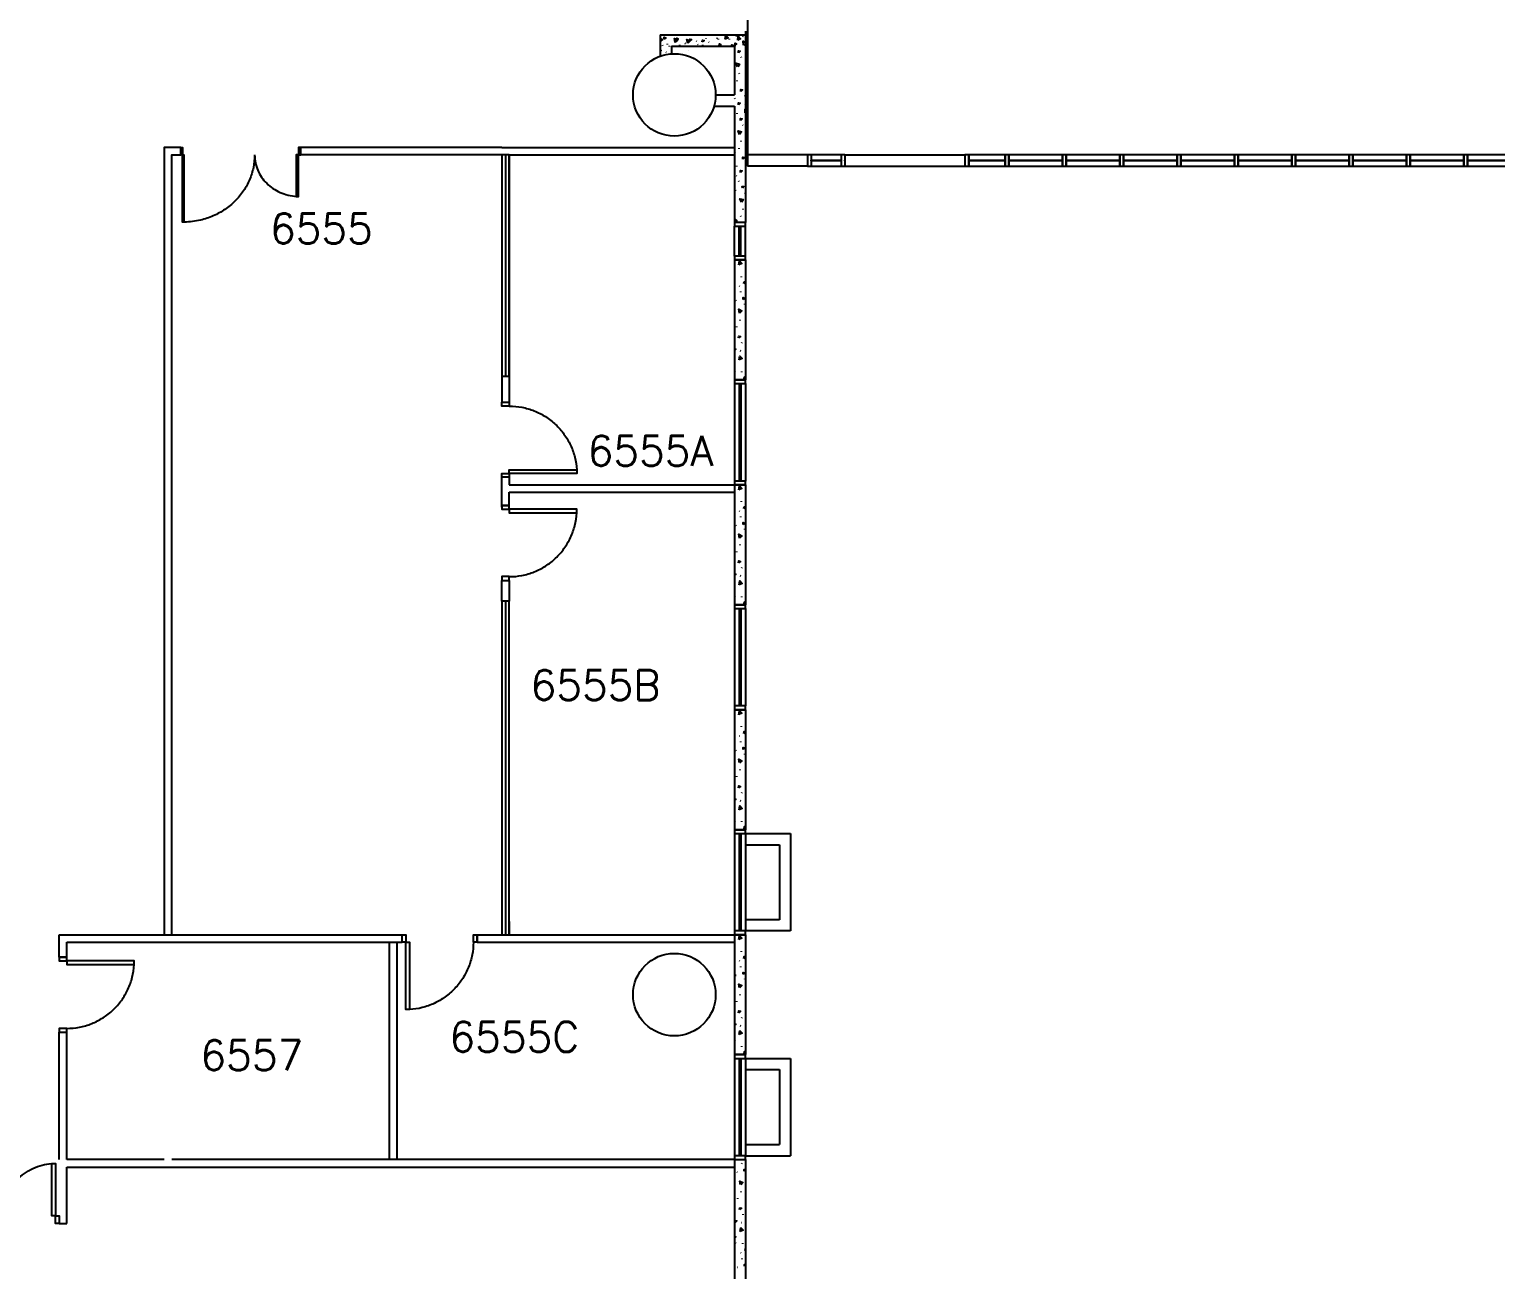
# Model space of a CAD drawing. Header units: millimetres. Extents: x -68474 to 336700, y -113450 to 53663.
# Drawn here: x 189401 to 208950, y 3132 to 19675 of the extents above; entities that cross this region are included whole.
import ezdxf

# ---------------------------------------------------------------- set-up
doc = ezdxf.new("R2010")
doc.units = ezdxf.units.MM
doc.header["$LTSCALE"] = 1000
for name, color, linetype in [('-8', 1, 'Continuous'), ('6', 7, 'Continuous'), ('S3148a$0$-3', 7, 'Continuous'), ('S3148a$0$-5', 7, 'Continuous'), ('S3148a$0$-6', 7, 'Continuous'), ('S3148a$0$-8', 1, 'Continuous'), ('S3148a$0$20', 7, 'Continuous'), ('S3148a$0$23', 7, 'Continuous'), ('S3148a$0$8', 7, 'Continuous'), ('S3148a$0$ROOM-NO', 4, 'Continuous')]:
    doc.layers.add(name, color=color, linetype=linetype)
doc.styles.add('S3148a$0$STANDARD', font='SIMPLEX')

# ---------------------------------------------------------------- blocks, each defined once
blk = doc.blocks.new('D85')
at = {"layer": '6', "color": 7, "linetype": 'Continuous'}
for points in [[(-950, 100), (-900, 100), (-900, 1000), (-950, 1000)], [(-950, 100), (-1000, 100), (-1000, 0), (-950, 0)], [(0, 100), (-50, 100), (-50, 0), (0, 0)]]:
    blk.add_lwpolyline(points, close=True, dxfattribs=at)
blk.add_lwpolyline([(-50, 100, 0.047439), (-66, 269, 0.047417), (-114, 432, 0.047376), (-191, 583, 0.047322), (-296, 717, 0.047262), (-424, 829, 0.047206), (-571, 916, 0.04716), (-732, 973, 0.047132), (-900, 999, 0.047132)], format="xyb", dxfattribs=at)

msp = doc.modelspace()

# ---------------------------------------------------------------- linework, layer by layer
at = {"layer": '-8', "linetype": 'Continuous'}
for p, q in [((195700, 18100), (192990.7, 18100)), ((195700, 18000), (192990.7, 18000)), ((195700, 18100), (198800, 18100)), ((195750, 18000), (195750, 15050)), ((195800, 18000), (195800, 14700)), ((195800, 18000), (198800, 18000)), ((195700, 16900), (195700, 14700)), ((195700, 13500), (195700, 13700)), ((195800, 13700), (195800, 13600)), ((195700, 13300), (195700, 13500)), ((195800, 13600), (198800, 13600)), ((195800, 13500), (198800, 13500)), ((195800, 13300), (195800, 13500)), ((195700, 13325), (195800, 13325)), ((195700, 12325), (195800, 12325)), ((195750, 12050), (195750, 7600)), ((195700, 7775), (195700, 7600)), ((195800, 7775), (195800, 7600)), ((189800, 7600), (194370.6, 7600)), ((189800, 7300), (189800, 7600)), ((189900, 7500), (194370.6, 7500)), ((189900, 7300), (189900, 7500)), ((194200, 7500), (194200, 4600)), ((194200, 7500), (194200, 4600)), ((194300, 7500), (194300, 4600)), ((194370.6, 7500), (194370.6, 7600)), ((195370.6, 7600), (195700, 7600)), ((195370.6, 7500), (195370.6, 7600)), ((195370.6, 7500), (198800, 7500)), ((195800, 7600), (198800, 7600)), ((189800, 7300), (189900, 7300)), ((189800, 6300), (189900, 6300)), ((189800, 4600), (189800, 6300)), ((189900, 4600), (189900, 6300))]:
    msp.add_line(p, q, dxfattribs=at)
msp.add_lwpolyline([(191300, 7600), (191300, 18000), (191421.4, 18000), (191421.4, 18100), (191200, 18100), (191200, 7600)], dxfattribs=at)
for points in [[(191442.1, 18000), (191421.4, 18000), (191421.4, 18100), (191442.1, 18100)], [(191442.1, 18000), (191462.8, 18000), (191462.8, 17102.5), (191442.1, 17102.5)], [(192990.7, 18000), (192960, 18000), (192960, 17447.1), (192990.7, 17447.1)], [(192990.7, 18000), (193021.4, 18000), (193021.4, 18100), (192990.7, 18100)], [(195800, 18000), (195700, 18000), (195700, 15050), (195800, 15050)], [(195700, 12325), (195800, 12325), (195800, 12050), (195700, 12050)], [(195800, 12050), (195700, 12050), (195700, 7600), (195800, 7600)]]:
    msp.add_lwpolyline(points, close=True, dxfattribs=at)
for points in [[(192404.8, 18000, -0.0503427), (192387.8, 17831.9, -0.049836), (192337.4, 17669.7, -0.0489199), (192255.4, 17519.1, -0.047758), (192144.7, 17385.5, -0.0465368), (192009.2, 17273.6, -0.0454272), (191853.6, 17187.2, -0.0445632), (191683.5, 17129.5, -0.0366005), (191467.7, 17102.5, -0.0440355)], [(192404.8, 18000, 0.0503427), (192415.2, 17896.3, 0.049836), (192446.3, 17796.3, 0.0489199), (192496.9, 17703.5, 0.047758), (192565.1, 17621.1, 0.0465368), (192648.7, 17552.1, 0.0454272), (192744.6, 17498.9, 0.0445632), (192849.5, 17463.3, 0.041246), (192967.3, 17446.6, 0.0440355)]]:
    msp.add_lwpolyline(points, format="xyb", dxfattribs=at)
for p, q in [((199825, 18000), (199825, 17850)), ((200225, 18000), (200225, 17850)), ((199825, 17920), (199825, 17930))]:
    msp.add_line(p, q)
at = {"layer": 'S3148a$0$-3', "linetype": 'Continuous'}
for p, q in [((197810, 19600), (198950, 19600)), ((197810, 19600), (197810, 19316.1)), ((198875, 19600), (198950, 19600)), ((198950, 19600), (198950, 17100)), ((197960, 19450), (197960, 19348.5)), ((197960, 19450), (198800, 19450)), ((198800, 19450), (198800, 18800)), ((198550, 18800), (198800, 18800)), ((198529.2, 18650), (198800, 18650)), ((198800, 18650), (198800, 17100)), ((199775, 18000), (198975, 18000)), ((198975, 17850), (198975, 18000)), ((199775, 18000), (199775, 17850)), ((199775, 18000), (199775, 17850)), ((200275, 18000), (201875, 18000)), ((200275, 18000), (200275, 17850)), ((200275, 18000), (200275, 17850)), ((201875, 18000), (201875, 17850)), ((199775, 17850), (198975, 17850)), ((200275, 17920), (200275, 17930)), ((200275, 17850), (201875, 17850)), ((198950, 17100), (198800, 17100)), ((198950, 16600), (198800, 16600)), ((198800, 16600), (198800, 15000)), ((198950, 16600), (198950, 15000)), ((198800, 15000), (198950, 15000)), ((198950, 13600), (198800, 13600)), ((198800, 13600), (198800, 12000)), ((198950, 13600), (198950, 12000)), ((198800, 12000), (198950, 12000)), ((198950, 10600), (198800, 10600)), ((198800, 10600), (198800, 9000)), ((198950, 10600), (198950, 9000)), ((198800, 9000), (198950, 9000)), ((198950, 7600), (198800, 7600)), ((198800, 7600), (198800, 6000)), ((198950, 7600), (198950, 6000)), ((198800, 6000), (198950, 6000)), ((198800, 4600), (198950, 4600)), ((198800, 4600), (198800, 3000)), ((198950, 4600), (198950, 3000))]:
    msp.add_line(p, q, dxfattribs=at)
msp.add_lwpolyline([(198913.2, 17944.1), (198911.4, 17968.7), (198933.4, 17966), (198913.2, 17944.1)], dxfattribs=at)
for centre in [(198000, 18800), (198000, 6800)]:
    msp.add_circle(centre, 550, dxfattribs=at)
at = {"layer": 'S3148a$0$-5', "linetype": 'Continuous'}
for p, q in [((198800, 16650), (198800, 17050)), ((198862.5, 16650), (198862.5, 17050)), ((198862.5, 17030), (198887.5, 17030)), ((198887.5, 16650), (198887.5, 17050)), ((198950, 16650), (198950, 17050)), ((198862.5, 16670), (198887.5, 16670)), ((198800, 14950), (198800, 13650)), ((198862.5, 14950), (198862.5, 13650)), ((198887.5, 14930), (198862.5, 14930)), ((198887.5, 14950), (198887.5, 13650)), ((198950, 14950), (198950, 13650)), ((198887.5, 13670), (198862.5, 13670)), ((198800, 11950), (198800, 10650)), ((198862.5, 11950), (198862.5, 10650)), ((198887.5, 11930), (198862.5, 11930)), ((198887.5, 11950), (198887.5, 10650)), ((198950, 11950), (198950, 10650)), ((198887.5, 10670), (198862.5, 10670)), ((198800, 8950), (198800, 7650)), ((198862.5, 8950), (198862.5, 7650)), ((198887.5, 8930), (198862.5, 8930)), ((198887.5, 8950), (198887.5, 7650)), ((198950, 8950), (198950, 7650)), ((198887.5, 7670), (198862.5, 7670)), ((198800, 5950), (198800, 4650)), ((198862.5, 5950), (198862.5, 4650)), ((198887.5, 5930), (198862.5, 5930)), ((198887.5, 5950), (198887.5, 4650)), ((198950, 5950), (198950, 4650)), ((198887.5, 4670), (198862.5, 4670))]:
    msp.add_line(p, q, dxfattribs=at)
for points in [[(198800, 17100), (198800, 17050), (198950, 17050), (198950, 17100)], [(198800, 16650), (198800, 16600), (198950, 16600), (198950, 16650)], [(198950, 14950), (198950, 15000), (198800, 15000), (198800, 14950)], [(198950, 13600), (198950, 13650), (198800, 13650), (198800, 13600)], [(198950, 11950), (198950, 12000), (198800, 12000), (198800, 11950)], [(198950, 10600), (198950, 10650), (198800, 10650), (198800, 10600)], [(198950, 8950), (198950, 9000), (198800, 9000), (198800, 8950)], [(198950, 7600), (198950, 7650), (198800, 7650), (198800, 7600)], [(198950, 5950), (198950, 6000), (198800, 6000), (198800, 5950)], [(198950, 4600), (198950, 4650), (198800, 4650), (198800, 4600)]]:
    msp.add_lwpolyline(points, close=True, dxfattribs=at)
at = {"layer": 'S3148a$0$-6', "linetype": 'Continuous'}
msp.add_lwpolyline([(189050, 3850, -0.0468097), (189062.3, 3980.8, -0.0468413), (189098.7, 4107, -0.0469001), (189157.9, 4224.2, -0.0469782), (189237.8, 4328.1, -0.0470647), (189335.7, 4415.2, -0.0471476), (189448.1, 4482.4, -0.0472151), (189570.9, 4527.3, -0.0472578), (189700, 4548.3, -0.0472578)], format="xyb", dxfattribs=at)
for points in [[(189750, 3850), (189700, 3850), (189700, 4550), (189750, 4550)], [(189750, 3850), (189800, 3850), (189800, 3750), (189750, 3750)]]:
    msp.add_lwpolyline(points, close=True, dxfattribs=at)
at = {"layer": 'S3148a$0$-8', "linetype": 'Continuous'}
for p, q in [((198950, 19650), (198950, 19600)), ((198950, 8950), (199550, 8950)), ((198950, 8800), (199400, 8800)), ((199400, 8800), (199400, 7800)), ((199550, 8950), (199550, 7650)), ((199400, 7800), (198950, 7800)), ((199550, 7650), (198950, 7650)), ((198950, 5950), (199550, 5950)), ((199550, 5950), (199550, 4650)), ((198950, 5800), (199400, 5800)), ((199400, 5800), (199400, 4800)), ((198950, 4800), (199400, 4800)), ((191200, 4600), (189900, 4600)), ((189900, 3750), (189900, 4500)), ((189900, 4500), (198800, 4500)), ((198800, 4600), (191300, 4600)), ((194300, 4500), (198800, 4500)), ((198950, 4650), (199550, 4650)), ((189800, 3750), (189900, 3750))]:
    msp.add_line(p, q, dxfattribs=at)
at = {"layer": 'S3148a$0$20', "linetype": 'Continuous'}
for p, q in [((198338.4, 19594.4), (198338.8, 19600)), ((198422.9, 19550.4), (198423.5, 19559.1)), ((198569.6, 19552.2), (198570.3, 19560.9)), ((198906.7, 19592.6), (198911.8, 19588.8)), ((198915.1, 19587.6), (198920.8, 19584.7)), ((198949.2, 19599.2), (198949.3, 19600)), ((197837.9, 19462.4), (197841.5, 19455.2)), ((197885.9, 19373.4), (197891, 19369.6)), ((197907.6, 19472.5), (197908.2, 19481.2)), ((197934.3, 19447.4), (197934.9, 19456.1)), ((198073.6, 19459.3), (198074.2, 19468)), ((198141.6, 19490.6), (198146.8, 19486.8)), ((198185.3, 19398.8), (198185.3, 19398.9)), ((198290, 19520.5), (198295.1, 19516.7)), ((198307.6, 19477.4), (198312.7, 19473.6)), ((198378.9, 19461), (198379.5, 19469.7)), ((198455.9, 19507.3), (198461, 19503.5)), ((198545, 19450), (198545.4, 19456.5)), ((198588.8, 19537.2), (198589.4, 19545.9)), ((198735.6, 19539), (198736.2, 19547.7)), ((198812.6, 19452.3), (198811.7, 19461)), ((198950, 19483.7), (198921.9, 19464.1)), ((198885.5, 19306.8), (198890.2, 19300.3)), ((198839.3, 18985.1), (198838.4, 18993.8)), ((198867.1, 19080.8), (198866.2, 19089.5)), ((198944.4, 18785.3), (198943.5, 18794)), ((198800, 18628.4), (198805.1, 18625.9)), ((198809.3, 18749.4), (198808.4, 18758.1)), ((198940.2, 18684), (198945.9, 18681.2)), ((198837.8, 18548.7), (198836.8, 18557.5)), ((198910.6, 18403.2), (198915.4, 18396.8)), ((198950, 18562.7), (198947, 18560.6)), ((198892.3, 18177.3), (198891.4, 18186)), ((198864.5, 18081.6), (198863.6, 18090.3)), ((198834.5, 17845.8), (198833.5, 17854.5)), ((198824.5, 17725.2), (198830.2, 17722.4)), ((198862.9, 17645.2), (198862, 17653.9)), ((198815.4, 17528.6), (198821.1, 17525.7)), ((198935.7, 17499.7), (198940.5, 17493.2)), ((198917.4, 17273.7), (198916.5, 17282.4)), ((198889.6, 17178), (198888.7, 17186.7)), ((198800, 16381.9), (198801.5, 16378.8)), ((198863.5, 16253.9), (198868.7, 16250.1)), ((198894.3, 16370.9), (198894.9, 16379.6)), ((198950, 16300.8), (198927.9, 16283.9)), ((198820.4, 16061.8), (198825.6, 16058)), ((198887.5, 16168.4), (198888.1, 16177.1)), ((198933.9, 16012.4), (198937.5, 16005.2)), ((198832.7, 15703.6), (198833.3, 15712.4)), ((198876.7, 15793), (198877.3, 15801.8)), ((198901.5, 15488.6), (198902.1, 15497.4)), ((198879.7, 15389.6), (198884.9, 15385.8)), ((198801.8, 15118.2), (198805.4, 15111)), ((198898.1, 15103.1), (198898.7, 15111.9)), ((198950, 15030.1), (198931.7, 15016.1)), ((198800, 13381.9), (198801.5, 13378.8)), ((198894.3, 13370.9), (198894.9, 13379.6)), ((198950, 13300.8), (198927.9, 13283.9)), ((198863.5, 13253.9), (198868.7, 13250.1)), ((198887.5, 13168.4), (198888.1, 13177.1)), ((198820.4, 13061.8), (198825.6, 13058)), ((198933.9, 13012.4), (198937.5, 13005.2)), ((198832.7, 12703.6), (198833.3, 12712.4)), ((198876.7, 12793), (198877.3, 12801.8)), ((198879.7, 12389.6), (198884.9, 12385.8)), ((198901.5, 12488.6), (198902.1, 12497.4)), ((198801.8, 12118.2), (198805.4, 12111)), ((198898.1, 12103.1), (198898.7, 12111.9)), ((198950, 12030.1), (198931.7, 12016.1)), ((198800, 10381.9), (198801.5, 10378.8)), ((198894.3, 10370.9), (198894.9, 10379.6)), ((198863.5, 10253.9), (198868.7, 10250.1)), ((198887.5, 10168.4), (198888.1, 10177.1)), ((198950, 10300.8), (198927.9, 10283.9)), ((198820.4, 10061.8), (198825.6, 10058)), ((198933.9, 10012.4), (198937.5, 10005.2)), ((198876.7, 9793), (198877.3, 9801.8)), ((198832.7, 9703.6), (198833.3, 9712.4)), ((198879.7, 9389.6), (198884.9, 9385.8)), ((198901.5, 9488.6), (198902.1, 9497.4)), ((198801.8, 9118.2), (198805.4, 9111)), ((198898.1, 9103.1), (198898.7, 9111.9)), ((198950, 9030.1), (198931.7, 9016.1)), ((198800, 7381.9), (198801.5, 7378.8)), ((198863.5, 7253.9), (198868.7, 7250.1)), ((198894.3, 7370.9), (198894.9, 7379.6)), ((198950, 7300.8), (198927.9, 7283.9)), ((198820.4, 7061.8), (198825.6, 7058)), ((198887.5, 7168.4), (198888.1, 7177.1)), ((198933.9, 7012.4), (198937.5, 7005.2)), ((198832.7, 6703.6), (198833.3, 6712.4)), ((198876.7, 6793), (198877.3, 6801.8)), ((198901.5, 6488.6), (198902.1, 6497.4)), ((198879.7, 6389.6), (198884.9, 6385.8)), ((198801.8, 6118.2), (198805.4, 6111)), ((198898.1, 6103.1), (198898.7, 6111.9)), ((198950, 6030.1), (198931.7, 6016.1)), ((198901.5, 4541.9), (198902.1, 4550.6)), ((198834.5, 4435.3), (198839.6, 4431.5)), ((198950, 4460.8), (198930, 4445.5)), ((198948, 4386), (198950, 4381.9)), ((198890.7, 4166.6), (198891.3, 4175.3)), ((198846.7, 4077.2), (198847.3, 4085.9)), ((198893.7, 3763.2), (198898.9, 3759.4)), ((198915.5, 3862.2), (198916.1, 3870.9)), ((198815.8, 3491.8), (198819.4, 3484.6)), ((198881.4, 3359.7), (198886.5, 3355.9)), ((198912.2, 3476.7), (198912.8, 3485.4)), ((198950, 3393), (198945.7, 3389.7)), ((198838.3, 3167.6), (198843.5, 3163.8)), ((198905.3, 3274.2), (198905.9, 3282.9)), ((198950, 3190.1), (198933.8, 3177.8))]:
    msp.add_line(p, q, dxfattribs=at)
for points in [[(197863, 19543.7), (197865.4, 19568.2), (197886.7, 19561.7), (197863, 19543.7)], [(198012.3, 19500.8), (198001.6, 19550.9), (198042.7, 19530.9), (198013, 19501.4)], [(198028.9, 19530.5), (198031.4, 19555), (198052.6, 19548.6), (198028.9, 19530.5)], [(198678.5, 19544.5), (198685.5, 19595.3), (198717.3, 19562.4), (198679.3, 19544.8)], [(198832.3, 19573.1), (198830.5, 19597.6), (198852.5, 19595), (198832.3, 19573.1)], [(198844.4, 19531.4), (198851.5, 19582.1), (198883.3, 19549.3), (198845.2, 19531.7)], [(197810, 19396.3), (197825.6, 19391.6), (197810, 19379.7)], [(197820, 19522), (197822.4, 19546.5), (197843.6, 19540), (197820, 19522)], [(198178.2, 19487.6), (198167.5, 19537.7), (198208.6, 19517.7), (198178.9, 19488.2)], [(198206, 19520.6), (198208.4, 19545.1), (198229.6, 19538.6), (198206, 19520.6)], [(198371.9, 19507.4), (198374.3, 19531.9), (198395.6, 19525.5), (198371.9, 19507.4)], [(198598.1, 19455.7), (198600.5, 19480.2), (198621.8, 19473.8), (198598.1, 19455.7)], [(198764.8, 19450), (198766.5, 19467.1), (198787.7, 19460.6), (198773.8, 19450)], [(198807.1, 19464.2), (198809.5, 19488.8), (198830.8, 19482.3), (198807.1, 19464.2)], [(198857.4, 19362.3), (198855.5, 19386.8), (198877.6, 19384.2), (198857.4, 19362.3)], [(198921.1, 19463.7), (198919.2, 19514.9), (198950, 19492.7)], [(198843.8, 19175.7), (198824.5, 19223.1), (198868.5, 19210.6), (198844.4, 19176.3)], [(198888.1, 18847.7), (198886.2, 18872.2), (198908.3, 18869.6), (198888.1, 18847.7)], [(198857.5, 18669.5), (198855.6, 18694.1), (198877.6, 18691.4), (198857.5, 18669.5)], [(198946.3, 18560.1), (198944.4, 18611.3), (198950, 18607.2)], [(198882.5, 18458.7), (198880.7, 18483.3), (198902.7, 18480.6), (198882.5, 18458.7)], [(198868.9, 18272.1), (198849.7, 18319.6), (198893.6, 18307.1), (198869.5, 18272.8)], [(198800, 18030.9), (198807.8, 18025.3), (198800, 18019.9)], [(198882.6, 17766), (198880.7, 17790.5), (198902.8, 17787.9), (198882.6, 17766)], [(198894.1, 17368.6), (198874.8, 17416.1), (198918.8, 17403.5), (198894.7, 17369.3)], [(198907.7, 17555.2), (198905.8, 17579.8), (198927.8, 17577.1), (198907.7, 17555.2)], [(198800, 17145.5), (198832.9, 17121.7), (198801.7, 17100)], [(198800, 16464.7), (198803.7, 16463.6), (198800, 16460.8)], [(198860.3, 16534.3), (198867.4, 16585), (198899.2, 16552.2), (198861.2, 16534.6)], [(198927.9, 16283.9), (198930.3, 16308.4), (198950, 16302.4)], [(198916, 16071.9), (198918.4, 16096.4), (198939.6, 16090), (198916, 16071.9)], [(198870.2, 15890.5), (198859.4, 15940.6), (198900.5, 15920.6), (198870.8, 15891.1)], [(198856.8, 15559.8), (198859.3, 15584.3), (198880.5, 15577.9), (198856.8, 15559.8)], [(198800, 15413.6), (198819.4, 15407.7), (198800, 15393)], [(198864.2, 15266.5), (198871.2, 15317.3), (198903, 15284.5), (198865, 15266.9)], [(198800, 15198.1), (198807.5, 15195.8), (198800, 15190.1)], [(198931.7, 15016.1), (198934.1, 15040.6), (198950, 15035.8)], [(198860.3, 13534.3), (198867.4, 13585), (198899.2, 13552.2), (198861.2, 13534.6)], [(198800, 13464.7), (198803.7, 13463.6), (198800, 13460.8)], [(198927.9, 13283.9), (198930.3, 13308.4), (198950, 13302.4)], [(198870.2, 12890.5), (198859.4, 12940.6), (198900.5, 12920.6), (198870.8, 12891.1)], [(198916, 13071.9), (198918.4, 13096.4), (198939.6, 13090), (198916, 13071.9)], [(198856.8, 12559.8), (198859.3, 12584.3), (198880.5, 12577.9), (198856.8, 12559.8)], [(198800, 12413.6), (198819.4, 12407.7), (198800, 12393)], [(198864.2, 12266.5), (198871.2, 12317.3), (198903, 12284.5), (198865, 12266.9)], [(198800, 12198.1), (198807.5, 12195.8), (198800, 12190.1)], [(198931.7, 12016.1), (198934.1, 12040.6), (198950, 12035.8)], [(198860.3, 10534.3), (198867.4, 10585), (198899.2, 10552.2), (198861.2, 10534.6)], [(198800, 10464.7), (198803.7, 10463.6), (198800, 10460.8)], [(198927.9, 10283.9), (198930.3, 10308.4), (198950, 10302.4)], [(198916, 10071.9), (198918.4, 10096.4), (198939.6, 10090), (198916, 10071.9)], [(198870.2, 9890.5), (198859.4, 9940.6), (198900.5, 9920.6), (198870.8, 9891.1)], [(198856.8, 9559.8), (198859.3, 9584.3), (198880.5, 9577.9), (198856.8, 9559.8)], [(198800, 9413.6), (198819.4, 9407.7), (198800, 9393)], [(198800, 9198.1), (198807.5, 9195.8), (198800, 9190.1)], [(198864.2, 9266.5), (198871.2, 9317.3), (198903, 9284.5), (198865, 9266.9)], [(198931.7, 9016.1), (198934.1, 9040.6), (198950, 9035.8)], [(198800, 7464.7), (198803.7, 7463.6), (198800, 7460.8)], [(198860.3, 7534.3), (198867.4, 7585), (198899.2, 7552.2), (198861.2, 7534.6)], [(198927.9, 7283.9), (198930.3, 7308.4), (198950, 7302.4)], [(198916, 7071.9), (198918.4, 7096.4), (198939.6, 7090), (198916, 7071.9)], [(198870.2, 6890.5), (198859.4, 6940.6), (198900.5, 6920.6), (198870.8, 6891.1)], [(198856.8, 6559.8), (198859.3, 6584.3), (198880.5, 6577.9), (198856.8, 6559.8)], [(198800, 6413.6), (198819.4, 6407.7), (198800, 6393)], [(198864.2, 6266.5), (198871.2, 6317.3), (198903, 6284.5), (198865, 6266.9)], [(198800, 6198.1), (198807.5, 6195.8), (198800, 6190.1)], [(198931.7, 6016.1), (198934.1, 6040.6), (198950, 6035.8)], [(198884.2, 4264.1), (198873.5, 4314.2), (198914.6, 4294.2), (198884.9, 4264.6)], [(198930, 4445.5), (198932.4, 4470), (198950, 4464.7)], [(198870.9, 3933.4), (198873.3, 3957.9), (198894.5, 3951.4), (198870.9, 3933.4)], [(198809.8, 3763.2), (198812.2, 3787.7), (198833.4, 3781.3), (198809.8, 3763.2)], [(198800, 3572.7), (198800.3, 3575.8), (198821.5, 3569.4), (198800, 3552.9)], [(198878.2, 3640.1), (198885.3, 3690.9), (198917, 3658), (198879, 3640.4)], [(198945.7, 3389.7), (198948.2, 3414.2), (198950, 3413.6)], [(198933.8, 3177.8), (198936.2, 3202.3), (198950, 3198.1)]]:
    msp.add_lwpolyline(points, dxfattribs=at)
at = {"layer": 'S3148a$0$23', "linetype": 'Continuous'}
for p, q in [((200275, 18000), (199775, 18000)), ((199775, 17850), (200275, 17850)), ((199825, 17930), (200225, 17930)), ((200225, 17920), (199825, 17920))]:
    msp.add_line(p, q, dxfattribs=at)
for points in [[(201925, 18000), (201875, 18000), (201875, 17850), (201925, 17850)], [(202411.1, 18000), (201925, 18000), (201925, 17930), (202411.1, 17930)], [(202461.1, 18000), (202411.1, 18000), (202411.1, 17850), (202461.1, 17850)], [(203175.2, 18000), (202461.1, 18000), (202461.1, 17930), (203175.2, 17930)], [(203225.2, 18000), (203175.2, 18000), (203175.2, 17850), (203225.2, 17850)], [(203939.3, 18000), (203225.2, 18000), (203225.2, 17930), (203939.3, 17930)], [(203989.3, 18000), (203939.3, 18000), (203939.3, 17850), (203989.3, 17850)], [(204703.4, 18000), (203989.3, 18000), (203989.3, 17930), (204703.4, 17930)], [(204753.4, 18000), (204703.4, 18000), (204703.4, 17850), (204753.4, 17850)], [(205467.5, 18000), (204753.4, 18000), (204753.4, 17930), (205467.5, 17930)], [(205517.5, 18000), (205467.5, 18000), (205467.5, 17850), (205517.5, 17850)], [(206231.6, 18000), (205517.5, 18000), (205517.5, 17930), (206231.6, 17930)], [(206281.6, 18000), (206231.6, 18000), (206231.6, 17850), (206281.6, 17850)], [(206995.7, 18000), (206281.6, 18000), (206281.6, 17930), (206995.7, 17930)], [(207045.7, 18000), (206995.7, 18000), (206995.7, 17850), (207045.7, 17850)], [(207759.8, 18000), (207045.7, 18000), (207045.7, 17930), (207759.8, 17930)], [(207809.8, 18000), (207759.8, 18000), (207759.8, 17850), (207809.8, 17850)], [(208523.9, 18000), (207809.8, 18000), (207809.8, 17930), (208523.9, 17930)], [(208573.9, 18000), (208523.9, 18000), (208523.9, 17850), (208573.9, 17850)], [(209288, 18000), (208573.9, 18000), (208573.9, 17930), (209288, 17930)], [(202411.1, 17920), (201925, 17920), (201925, 17850), (202411.1, 17850)], [(203175.2, 17920), (202461.1, 17920), (202461.1, 17850), (203175.2, 17850)], [(203939.3, 17920), (203225.2, 17920), (203225.2, 17850), (203939.3, 17850)], [(204703.4, 17920), (203989.3, 17920), (203989.3, 17850), (204703.4, 17850)], [(205467.5, 17920), (204753.4, 17920), (204753.4, 17850), (205467.5, 17850)], [(206231.6, 17920), (205517.5, 17920), (205517.5, 17850), (206231.6, 17850)], [(206995.7, 17920), (206281.6, 17920), (206281.6, 17850), (206995.7, 17850)], [(207759.8, 17920), (207045.7, 17920), (207045.7, 17850), (207759.8, 17850)], [(208523.9, 17920), (207809.8, 17920), (207809.8, 17850), (208523.9, 17850)], [(209288, 17920), (208573.9, 17920), (208573.9, 17850), (209288, 17850)]]:
    msp.add_lwpolyline(points, close=True, dxfattribs=at)
at = {"layer": 'S3148a$0$8', "linetype": 'Continuous'}
msp.add_line((198975, 23537), (198975, 17850), dxfattribs=at)

# ---------------------------------------------------------------- block references
at = {"layer": '-8', "linetype": 'Continuous', "yscale": -1, "rotation": 90}
msp.add_blockref('D85', (195700, 14700), dxfattribs=at)
at = {"layer": '-8', "linetype": 'Continuous', "xscale": -1, "yscale": -1, "rotation": 90}
for p in [(195700, 12325), (189800, 6300)]:
    msp.add_blockref('D85', p, dxfattribs=at)
at = {"layer": '-8', "linetype": 'Continuous', "yscale": -1}
msp.add_blockref('D85', (195370.6, 7600), dxfattribs=at)

# ---------------------------------------------------------------- texts
at = {"layer": 'S3148a$0$ROOM-NO', "style": 'S3148a$0$STANDARD'}
for s, p in [('6555', (192608.8, 16818.2)), ('6555A', (196842.8, 13853.1)), ('6555B', (196082.1, 10729.1)), ('6555C', (195001.3, 6037.2)), ('6557', (191681.2, 5791.4))]:
    msp.add_text(s, height=400, dxfattribs=at).set_placement(p)

doc.saveas('drawing.dxf')
